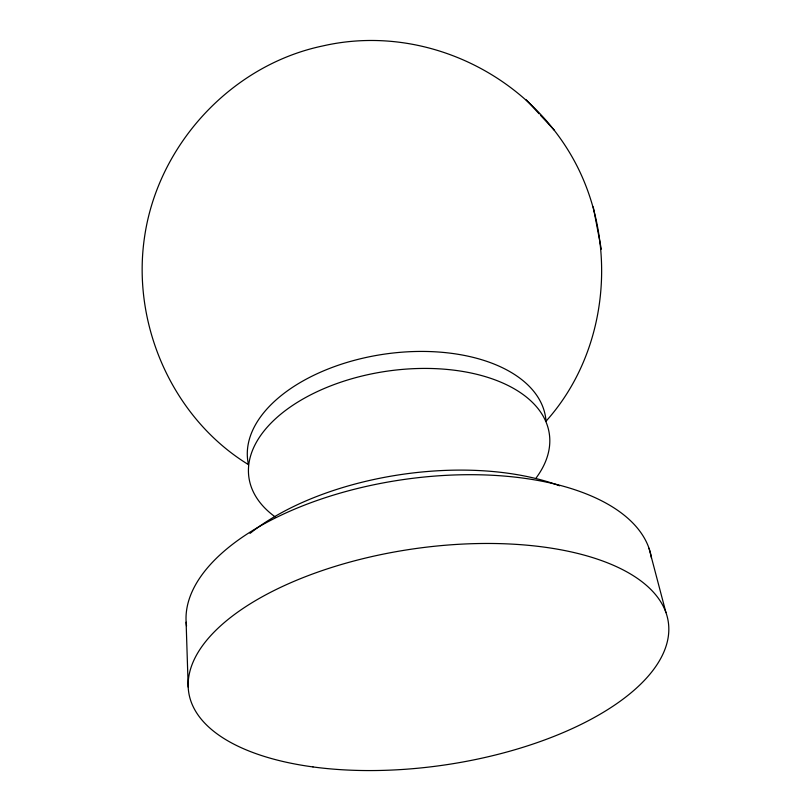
<?xml version="1.0" encoding="UTF-8"?>
<svg xmlns="http://www.w3.org/2000/svg" width="811" height="811" viewBox="0 0 811 811"><rect width="100%" height="100%" fill="white"/><g stroke="black" fill="none" stroke-linecap="round" stroke-linejoin="round"><path stroke-width="1.22" d="M546.077 421.152C607.287 352.967 618.225 247.953 577.381 166.721C530.911 74.835 423.504 22.85 322.829 45.933C231.459 65.032 158.044 144.52 144.601 236.66C131.382 324.238 172.469 418.07 248.409 464.591M526.045 99.662L539.183 113.824M540.673 115.476L554.521 130.419M649.023 548.307L665.943 612.558M601.306 249.19L593.236 206.917M188.203 687.14L186.074 620.952A234.937 114.087 -8.3 0 1 407.751 478.956A234.937 114.087 -8.3 0 1 651.486 558.15M275.618 517.205A151.789 85.378 -8.3 0 1 385.357 371.428A151.789 85.378 -8.3 0 1 536.264 477.75M248.379 464.156A150.481 85.996 -8.3 0 1 384.302 354.154A150.481 85.996 -8.3 0 1 545.985 420.737M186.53 625.97A234.937 114.087 -8.3 0 1 186.145 622.209M250.021 533.405A208.062 103.038 -8.3 0 1 559.59 485.779M312.985 766.932A242.357 109.171 -8.3 0 0 668.761 626.741A242.357 109.171 -8.3 0 0 303.709 577.371A242.357 109.171 -8.3 0 0 312.985 766.932"/></g></svg>
